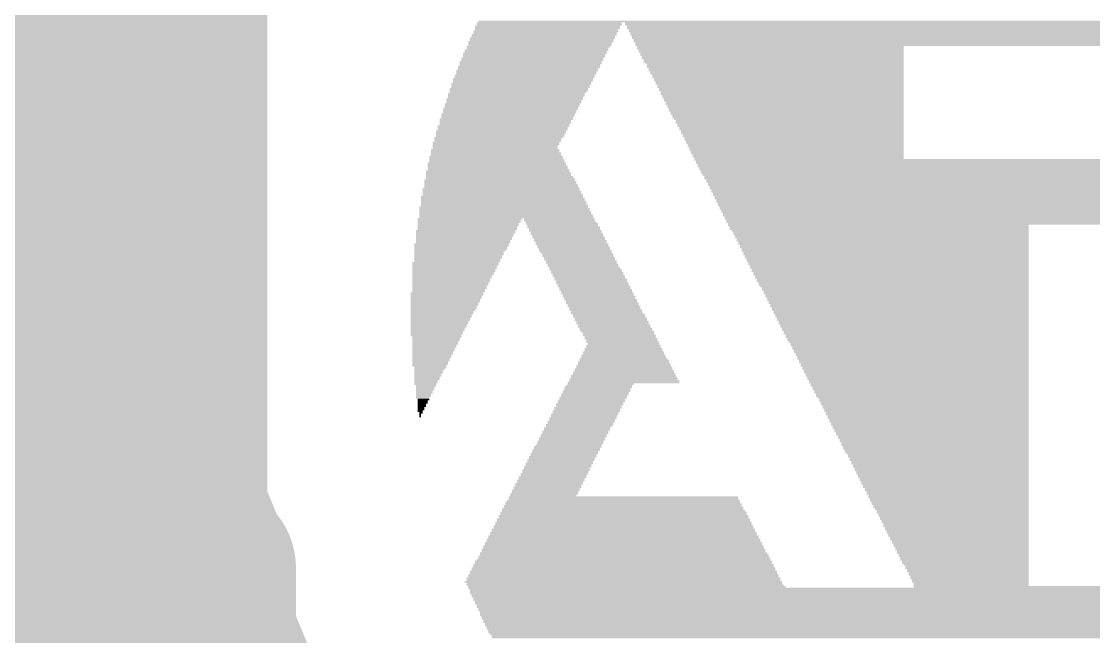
# Model space of a CAD drawing. Extents: x 0 to 49.5, y 0 to 37.5.
# Drawn here: x 10.306 to 13.482, y 3.157 to 4.98 of the extents above; entities that cross this region are included whole.
import ezdxf

# ---------------------------------------------------------------- set-up
doc = ezdxf.new("R2010")
doc.units = 0
doc.layers.add('1', color=22, linetype='CONTINUOUS')

# ---------------------------------------------------------------- blocks, each defined once
blk = doc.blocks.new('RECT')
blk.add_solid([(-0.5, -0.5), (0.5, -0.5), (-0.5, 0.5), (0.5, 0.5)])

msp = doc.modelspace()

# ---------------------------------------------------------------- linework, layer by layer
at = {"layer": '1', "const_width": 0.508}
for points in [[(10.68, 3.705), (10.635, 4.68)], [(10.635, 4.68), (10.7509, 4.68)], [(10.7509, 4.6741), (10.7459, 4.6621)], [(10.7509, 4.68), (10.7509, 4.6741)], [(10.7459, 4.6491), (10.7409, 4.6371)], [(10.7409, 4.6371), (10.7409, 4.6241)], [(10.7459, 4.6621), (10.7459, 4.6521)], [(10.7459, 4.6521), (10.7459, 4.6521)], [(10.7459, 4.6521), (10.7459, 4.6491)], [(10.7409, 4.6241), (10.7359, 4.6121)], [(10.7359, 4.6121), (10.7359, 4.5941)], [(10.7359, 4.5941), (10.7309, 4.5821)], [(10.7309, 4.5821), (10.7309, 4.5771)], [(10.7309, 4.5771), (10.7309, 4.5771)], [(10.7309, 4.5771), (10.7309, 4.5591)], [(10.64, 4.572), (10.7309, 4.572)], [(10.7309, 4.5591), (10.7259, 4.5471)], [(10.7259, 4.5471), (10.7259, 4.5241)], [(10.7259, 4.5241), (10.7209, 4.5121)], [(10.7209, 4.5121), (10.7209, 4.4841)], [(10.7209, 4.4841), (10.7159, 4.4721)], [(10.7159, 4.4721), (10.7159, 4.4291)], [(10.7159, 4.4291), (10.7109, 4.4171)], [(10.7109, 4.4171), (10.7109, 4.3391)], [(10.7109, 4.3391), (10.7059, 4.3271)], [(10.7059, 4.3271), (10.7059, 3.8971)], [(10.6634, 4.064), (10.7059, 4.064)], [(10.7059, 3.8971), (10.7109, 3.885)], [(10.7109, 3.885), (10.7109, 3.8071)], [(10.7109, 3.8071), (10.7159, 3.795)], [(10.7159, 3.795), (10.7159, 3.7521)], [(10.7159, 3.7521), (10.7209, 3.74)], [(10.7209, 3.74), (10.7209, 3.7121)], [(10.62, 3.645), (10.68, 3.705)], [(10.7209, 3.7121), (10.7259, 3.7)], [(10.7259, 3.7), (10.7259, 3.6721)], [(10.7259, 3.6721), (10.7309, 3.66)], [(10.7309, 3.66), (10.7309, 3.6571)], [(10.7309, 3.6571), (10.8457, 3.38)], [(10.62, 0.7302), (10.62, 3.645)], [(10.62, 3.556), (10.7728, 3.556)], [(10.8457, 3.38), (10.8659, 3.3598)], [(10.8659, 3.3598), (10.8659, 3.1671)], [(10.8659, 3.1671), (10.9807, 2.89)], [(10.62, 3.048), (10.9153, 3.048)]]:
    msp.add_lwpolyline(points, dxfattribs=at)
at = {"layer": '1', "const_width": 0.254}
for points in [[(10.7619, 4.6859, 1), (10.5081, 4.6741)], [(10.635, 4.807, 1), (10.635, 4.553)], [(10.8779, 4.68, 1), (10.6239, 4.68)], [(10.8683, 4.6255, 1), (10.6336, 4.7227)], [(10.7509, 4.553, 1), (10.7509, 4.807)], [(10.8679, 4.6371, 1), (10.6139, 4.6371)], [(10.8729, 4.6621, 1), (10.6189, 4.6621)], [(10.8729, 4.6521, 1), (10.6189, 4.6521)], [(10.8664, 4.6119, 1), (10.6254, 4.6922)], [(10.8633, 4.6005, 1), (10.6286, 4.6977)], [(10.8629, 4.6121, 1), (10.6089, 4.6121)], [(10.8583, 4.5755, 1), (10.6236, 4.6727)], [(10.8579, 4.5821, 1), (10.6039, 4.5821)], [(10.8579, 4.5771, 1), (10.6039, 4.5771)], [(10.8514, 4.5369, 1), (10.6104, 4.6172)], [(10.8533, 4.5455, 1), (10.6186, 4.6427)], [(10.6286, 4.7107, 1), (10.8633, 4.6134)], [(10.64, 4.699, 1), (10.64, 4.445)], [(10.8529, 4.5471, 1), (10.5989, 4.5471)], [(10.8483, 4.5105, 1), (10.6136, 4.6077)], [(10.6236, 4.6857, 1), (10.8583, 4.5884)], [(10.6254, 4.6922, 1), (10.8664, 4.6119)], [(10.6239, 4.6741, 1), (10.8779, 4.6741)], [(10.7309, 4.445, 1), (10.7309, 4.699)], [(10.8479, 4.5121, 1), (10.5939, 4.5121)], [(10.8433, 4.4755, 1), (10.6086, 4.5727)], [(10.6186, 4.6607, 1), (10.8533, 4.5634)], [(10.6189, 4.6521, 1), (10.8729, 4.6521)], [(10.6189, 4.6491, 1), (10.8729, 4.6491)], [(10.8383, 4.4355, 1), (10.6036, 4.5327)], [(10.6136, 4.6307, 1), (10.8483, 4.5334)], [(10.6104, 4.6172, 1), (10.8514, 4.5369)], [(10.6139, 4.6241, 1), (10.8679, 4.6241)], [(10.8429, 4.4721, 1), (10.5889, 4.4721)], [(10.6086, 4.5957, 1), (10.8433, 4.4984)], [(10.6039, 4.5771, 1), (10.8579, 4.5771)], [(10.6089, 4.5941, 1), (10.8629, 4.5941)], [(10.8379, 4.4171, 1), (10.5839, 4.4171)], [(10.6036, 4.5607, 1), (10.8383, 4.4634)], [(10.8333, 4.3805, 1), (10.5986, 4.4777)], [(10.6039, 4.5591, 1), (10.8579, 4.5591)], [(10.5986, 4.5207, 1), (10.8333, 4.4234)], [(10.5989, 4.5241, 1), (10.8529, 4.5241)], [(10.5939, 4.4841, 1), (10.8479, 4.4841)], [(10.8329, 4.3271, 1), (10.5789, 4.3271)], [(10.5936, 4.4657, 1), (10.8283, 4.3684)], [(10.8283, 4.2905, 1), (10.5936, 4.3877)], [(10.5889, 4.4291, 1), (10.8429, 4.4291)], [(10.5886, 4.3757, 1), (10.8233, 4.2784)], [(10.5839, 4.3391, 1), (10.8379, 4.3391)], [(10.6634, 4.191, 1), (10.6634, 3.937)], [(10.7059, 3.937, 1), (10.7059, 4.191)], [(10.8233, 3.9457, 1), (10.5886, 3.8485)], [(10.8379, 3.885, 1), (10.5839, 3.885)], [(10.8283, 3.8557, 1), (10.5936, 3.7585)], [(10.8429, 3.795, 1), (10.5889, 3.795)], [(10.5936, 3.8364, 1), (10.8283, 3.9336)], [(10.5789, 3.8971, 1), (10.8329, 3.8971)], [(10.8333, 3.8007, 1), (10.5986, 3.7035)], [(10.8479, 3.74, 1), (10.5939, 3.74)], [(10.5986, 3.7464, 1), (10.8333, 3.8436)], [(10.7698, 3.6152, 1), (10.5902, 3.7948)], [(10.8383, 3.7607, 1), (10.6036, 3.6635)], [(10.8529, 3.7, 1), (10.5989, 3.7)], [(10.5839, 3.8071, 1), (10.8379, 3.8071)], [(10.8433, 3.7207, 1), (10.6086, 3.6235)], [(10.6036, 3.6914, 1), (10.8383, 3.7886)], [(10.8579, 3.66, 1), (10.6039, 3.66)], [(10.8483, 3.7057, 1), (10.6136, 3.6085)], [(10.747, 3.645, 1), (10.493, 3.645)], [(10.5889, 3.7521, 1), (10.8429, 3.7521)], [(10.6086, 3.6514, 1), (10.8433, 3.7486)], [(10.5302, 3.7348, 1), (10.7098, 3.5552)], [(10.5531, 3.6991, 1), (10.8069, 3.7109)], [(10.5939, 3.7121, 1), (10.8479, 3.7121)], [(10.6136, 3.6114, 1), (10.8483, 3.7086)], [(10.62, 3.683, 1), (10.62, 3.429)], [(10.5989, 3.6721, 1), (10.8529, 3.6721)], [(10.6039, 3.6571, 1), (10.8579, 3.6571)], [(10.7728, 3.429, 1), (10.7728, 3.683)], [(10.9355, 3.4698, 1), (10.7559, 3.2902)], [(10.9929, 3.3598, 1), (10.7389, 3.3598)], [(10.7761, 3.27, 1), (10.9557, 3.4496)], [(10.7284, 3.3314, 1), (10.9631, 3.4286)], [(10.9833, 3.2157, 1), (10.7486, 3.1185)], [(10.62, 3.175, 1), (10.62, 2.921)], [(10.7389, 3.1671, 1), (10.9929, 3.1671)], [(10.9153, 2.921, 1), (10.9153, 3.175)]]:
    msp.add_lwpolyline(points, format="xyb", dxfattribs=at)

# ---------------------------------------------------------------- block references
at = {"layer": '1', "xscale": 6.07, "yscale": 6.07, "rotation": 90}
msp.add_blockref('RECT', (8, 3.5), dxfattribs=at)
at = {"layer": '1', "yscale": 0.005}
for p, xscale in [((11.8649, 4.9646), 0.43), ((11.8649, 4.9596), 0.43), ((11.8624, 4.9546), 0.425), ((11.8699, 4.9746), 0.43), ((11.8699, 4.9696), 0.43), ((15.8224, 4.9796), 8.325), ((16.0424, 4.9746), 7.895), ((16.0424, 4.9696), 7.895), ((16.0474, 4.9646), 7.895), ((16.0474, 4.9596), 7.895), ((16.0524, 4.9546), 7.895), ((11.8499, 4.9296), 0.43), ((11.8474, 4.9246), 0.425), ((11.8549, 4.9396), 0.43), ((11.8524, 4.9346), 0.425), ((11.8599, 4.9496), 0.43), ((11.8574, 4.9446), 0.425), ((16.0524, 4.9496), 7.895), ((15.8749, 4.9446), 7.53), ((13.3949, 4.9396), 2.57), ((13.3799, 4.9346), 2.53), ((13.3674, 4.9296), 2.505), ((13.3599, 4.9246), 2.48), ((11.8324, 4.8946), 0.425), ((11.8299, 4.8896), 0.42), ((11.8374, 4.9046), 0.425), ((11.8349, 4.8996), 0.42), ((11.8449, 4.9196), 0.43), ((11.8424, 4.9146), 0.425), ((11.8424, 4.9096), 0.425), ((13.3524, 4.9196), 2.465), ((13.3474, 4.9146), 2.445), ((13.3399, 4.9096), 2.43), ((12.5249, 4.9046), 0.79), ((12.5249, 4.8996), 0.79), ((12.5274, 4.8946), 0.785), ((12.5274, 4.8896), 0.785), ((11.8149, 4.8596), 0.42), ((11.8199, 4.8696), 0.42), ((11.8199, 4.8646), 0.42), ((11.8274, 4.8846), 0.425), ((11.8249, 4.8796), 0.42), ((11.8249, 4.8746), 0.42), ((12.5299, 4.8846), 0.78), ((12.5299, 4.8796), 0.78), ((12.5324, 4.8746), 0.775), ((12.5324, 4.8696), 0.775), ((12.5349, 4.8646), 0.77), ((12.5349, 4.8596), 0.77), ((11.8049, 4.8346), 0.42), ((11.8024, 4.8296), 0.415), ((11.8099, 4.8446), 0.42), ((11.8074, 4.8396), 0.415), ((11.8149, 4.8546), 0.42), ((11.8124, 4.8496), 0.415), ((12.5374, 4.8546), 0.765), ((12.5399, 4.8496), 0.76), ((12.5399, 4.8446), 0.76), ((12.5424, 4.8396), 0.755), ((12.5424, 4.8346), 0.755), ((12.5449, 4.8296), 0.75), ((11.7874, 4.7946), 0.415), ((11.7924, 4.8096), 0.415), ((11.7924, 4.8046), 0.415), ((11.7899, 4.7996), 0.41), ((11.7974, 4.8196), 0.415), ((11.7974, 4.8146), 0.415), ((11.8024, 4.8246), 0.415), ((12.5449, 4.8246), 0.75), ((12.5474, 4.8196), 0.745), ((12.5474, 4.8146), 0.745), ((12.5499, 4.8096), 0.74), ((12.5499, 4.8046), 0.74), ((12.5524, 4.7996), 0.735), ((12.5524, 4.7946), 0.735), ((11.7724, 4.7646), 0.405), ((11.7799, 4.7796), 0.41), ((11.7799, 4.7746), 0.41), ((11.7774, 4.7696), 0.405), ((11.7849, 4.7896), 0.41), ((11.7849, 4.7846), 0.41), ((12.5549, 4.7896), 0.73), ((12.5549, 4.7846), 0.73), ((12.5574, 4.7796), 0.725), ((12.5574, 4.7746), 0.725), ((12.5599, 4.7696), 0.72), ((12.5599, 4.7646), 0.72), ((11.7599, 4.7346), 0.4), ((11.7674, 4.7496), 0.405), ((11.7649, 4.7446), 0.4), ((11.7649, 4.7396), 0.4), ((11.7724, 4.7596), 0.405), ((11.7699, 4.7546), 0.4), ((12.5624, 4.7596), 0.715), ((12.5624, 4.7546), 0.715), ((12.5649, 4.7496), 0.71), ((12.5649, 4.7446), 0.71), ((12.5674, 4.7396), 0.705), ((12.5674, 4.7346), 0.705), ((11.7474, 4.7046), 0.395), ((11.7474, 4.6996), 0.395), ((11.7549, 4.7196), 0.4), ((11.7524, 4.7146), 0.395), ((11.7524, 4.7096), 0.395), ((11.7599, 4.7296), 0.4), ((11.7574, 4.7246), 0.395), ((12.5699, 4.7296), 0.7), ((12.5699, 4.7246), 0.7), ((12.5724, 4.7196), 0.695), ((12.5724, 4.7146), 0.695), ((12.5749, 4.7096), 0.69), ((12.5749, 4.7046), 0.69), ((12.5774, 4.6996), 0.685), ((11.7349, 4.6696), 0.39), ((11.7424, 4.6896), 0.395), ((11.7399, 4.6846), 0.39), ((11.7399, 4.6796), 0.39), ((11.7374, 4.6746), 0.385), ((11.7449, 4.6946), 0.39), ((12.5774, 4.6946), 0.685), ((12.5799, 4.6896), 0.68), ((12.5824, 4.6846), 0.675), ((12.5824, 4.6796), 0.675), ((12.5849, 4.6746), 0.67), ((12.5849, 4.6696), 0.67), ((11.7199, 4.6346), 0.38), ((11.7274, 4.6546), 0.385), ((11.7274, 4.6496), 0.385), ((11.7249, 4.6446), 0.38), ((11.7249, 4.6396), 0.38), ((11.7324, 4.6646), 0.385), ((11.7324, 4.6596), 0.385), ((12.5874, 4.6646), 0.665), ((12.5874, 4.6596), 0.665), ((12.5899, 4.6546), 0.66), ((12.5899, 4.6496), 0.66), ((12.5924, 4.6446), 0.655), ((12.5924, 4.6396), 0.655), ((12.5949, 4.6346), 0.65), ((11.7124, 4.6196), 0.375), ((11.7124, 4.6146), 0.375), ((11.7099, 4.6096), 0.37), ((11.7099, 4.6046), 0.37), ((11.7174, 4.6296), 0.375), ((11.7174, 4.6246), 0.375), ((12.5949, 4.6296), 0.65), ((12.5974, 4.6246), 0.645), ((12.5974, 4.6196), 0.645), ((12.5999, 4.6146), 0.64), ((12.5999, 4.6096), 0.64), ((12.6024, 4.6046), 0.635), ((11.7124, 4.5796), 0.395), ((11.7124, 4.5746), 0.395), ((11.7099, 4.5996), 0.38), ((11.7099, 4.5946), 0.38), ((11.7124, 4.5896), 0.385), ((11.7124, 4.5846), 0.385), ((12.6024, 4.5996), 0.635), ((12.6049, 4.5946), 0.63), ((12.6049, 4.5896), 0.63), ((12.6074, 4.5846), 0.625), ((12.6074, 4.5796), 0.625), ((12.6099, 4.5746), 0.62), ((11.7149, 4.5596), 0.41), ((11.7149, 4.5546), 0.41), ((11.7174, 4.5496), 0.415), ((11.7174, 4.5446), 0.415), ((11.7199, 4.5396), 0.42), ((11.7149, 4.5696), 0.4), ((11.7149, 4.5646), 0.4), ((13.2749, 4.5696), 1.95), ((13.2774, 4.5646), 1.945), ((13.2749, 4.5596), 1.94), ((13.2774, 4.5546), 1.935), ((13.2774, 4.5496), 1.935), ((13.2799, 4.5446), 1.93), ((13.2799, 4.5396), 1.93), ((11.7224, 4.5096), 0.445), ((11.7174, 4.5346), 0.425), ((11.7199, 4.5296), 0.43), ((11.7199, 4.5246), 0.43), ((11.7224, 4.5196), 0.435), ((11.7249, 4.5146), 0.44), ((13.2799, 4.5346), 1.92), ((13.2799, 4.5296), 1.92), ((13.2824, 4.5246), 1.915), ((13.2849, 4.5196), 1.91), ((13.2849, 4.5146), 1.91), ((13.2874, 4.5096), 1.905), ((11.7274, 4.4846), 0.465), ((11.7274, 4.4796), 0.465), ((11.7249, 4.5046), 0.45), ((11.7249, 4.4996), 0.45), ((11.7274, 4.4946), 0.455), ((11.7274, 4.4896), 0.455), ((13.2849, 4.5046), 1.9), ((13.2874, 4.4996), 1.895), ((13.2874, 4.4946), 1.895), ((13.2899, 4.4896), 1.89), ((13.2899, 4.4846), 1.89), ((13.2924, 4.4796), 1.885), ((11.7299, 4.4596), 0.48), ((11.7324, 4.4546), 0.485), ((11.7324, 4.4496), 0.485), ((11.7349, 4.4446), 0.49), ((11.7299, 4.4746), 0.47), ((11.7299, 4.4696), 0.47), ((11.7324, 4.4646), 0.475), ((13.2924, 4.4746), 1.885), ((13.2949, 4.4696), 1.88), ((13.2949, 4.4646), 1.88), ((13.2949, 4.4596), 1.87), ((13.2949, 4.4546), 1.87), ((13.2974, 4.4496), 1.865), ((13.2974, 4.4446), 1.865), ((11.7349, 4.4296), 0.5), ((11.7374, 4.4246), 0.505), ((11.7374, 4.4196), 0.505), ((11.7399, 4.4146), 0.51), ((11.7349, 4.4396), 0.49), ((11.7374, 4.4346), 0.495), ((13.2999, 4.4396), 1.86), ((13.2999, 4.4346), 1.86), ((13.6349, 4.4296), 2.52), ((13.6324, 4.4246), 2.515), ((13.6349, 4.4196), 2.51), ((13.6349, 4.4146), 2.51), ((11.6349, 4.3946), 0.31), ((11.6324, 4.3896), 0.305), ((11.6324, 4.3846), 0.305), ((11.7399, 4.4096), 0.51), ((11.7424, 4.4046), 0.515), ((11.7424, 4.3996), 0.515), ((11.8999, 4.3946), 0.21), ((11.8999, 4.3896), 0.21), ((11.9049, 4.3846), 0.21), ((13.6374, 4.4096), 2.505), ((13.6374, 4.4046), 2.505), ((13.6399, 4.3996), 2.5), ((13.6374, 4.3946), 2.495), ((13.6399, 4.3896), 2.49), ((13.6399, 4.3846), 2.49), ((11.6224, 4.3596), 0.295), ((11.6224, 4.3546), 0.295), ((11.6199, 4.3496), 0.29), ((11.6299, 4.3796), 0.3), ((11.6299, 4.3746), 0.3), ((11.6274, 4.3696), 0.295), ((11.6274, 4.3646), 0.295), ((11.9074, 4.3796), 0.215), ((11.9099, 4.3746), 0.21), ((11.9124, 4.3696), 0.215), ((11.9149, 4.3646), 0.21), ((11.9174, 4.3596), 0.215), ((11.9199, 4.3546), 0.21), ((11.9224, 4.3496), 0.215), ((13.6399, 4.3796), 2.48), ((12.8449, 4.3746), 0.89), ((12.8474, 4.3696), 0.885), ((12.8474, 4.3646), 0.885), ((12.8499, 4.3596), 0.88), ((12.8524, 4.3546), 0.875), ((12.8524, 4.3496), 0.875), ((11.6099, 4.3196), 0.28), ((11.6199, 4.3446), 0.29), ((11.6174, 4.3396), 0.285), ((11.6174, 4.3346), 0.285), ((11.6149, 4.3296), 0.28), ((11.6149, 4.3246), 0.28), ((11.9249, 4.3446), 0.21), ((11.9274, 4.3396), 0.215), ((11.9299, 4.3346), 0.21), ((11.9324, 4.3296), 0.215), ((11.9349, 4.3246), 0.21), ((11.9374, 4.3196), 0.215), ((12.8549, 4.3446), 0.87), ((12.8549, 4.3396), 0.87), ((12.8574, 4.3346), 0.865), ((12.8574, 4.3296), 0.865), ((12.8599, 4.3246), 0.86), ((12.8599, 4.3196), 0.86), ((11.6099, 4.3146), 0.28), ((11.6074, 4.3096), 0.275), ((11.6074, 4.3046), 0.275), ((11.6049, 4.2996), 0.27), ((11.6024, 4.2946), 0.265), ((11.6024, 4.2896), 0.265), ((11.9399, 4.3146), 0.21), ((11.9424, 4.3096), 0.215), ((11.9449, 4.3046), 0.21), ((11.9474, 4.2996), 0.215), ((11.9499, 4.2946), 0.21), ((11.9549, 4.2896), 0.21), ((12.8624, 4.3146), 0.855), ((12.8624, 4.3096), 0.855), ((12.8649, 4.3046), 0.85), ((12.8649, 4.2996), 0.85), ((12.8674, 4.2946), 0.845), ((12.8674, 4.2896), 0.845), ((11.5924, 4.2646), 0.255), ((11.5924, 4.2596), 0.255), ((11.5899, 4.2546), 0.25), ((11.5999, 4.2846), 0.26), ((11.5999, 4.2796), 0.26), ((11.5974, 4.2746), 0.255), ((11.5974, 4.2696), 0.255), ((11.9549, 4.2846), 0.21), ((11.9599, 4.2796), 0.21), ((11.9599, 4.2746), 0.21), ((11.9649, 4.2696), 0.21), ((11.9649, 4.2646), 0.21), ((11.9699, 4.2596), 0.21), ((11.9699, 4.2546), 0.21), ((12.8699, 4.2846), 0.84), ((12.8699, 4.2796), 0.84), ((12.8724, 4.2746), 0.835), ((12.8724, 4.2696), 0.835), ((12.8749, 4.2646), 0.83), ((12.8749, 4.2596), 0.83), ((12.8774, 4.2546), 0.825), ((11.5899, 4.2496), 0.25), ((11.5874, 4.2446), 0.245), ((11.5874, 4.2396), 0.245), ((11.5849, 4.2346), 0.24), ((11.5849, 4.2296), 0.24), ((11.5824, 4.2246), 0.235), ((11.9749, 4.2496), 0.21), ((11.9774, 4.2446), 0.215), ((11.9799, 4.2396), 0.21), ((11.9824, 4.2346), 0.215), ((11.9849, 4.2296), 0.21), ((11.9874, 4.2246), 0.215), ((12.8774, 4.2496), 0.825), ((12.8799, 4.2446), 0.82), ((12.8799, 4.2396), 0.82), ((12.8824, 4.2346), 0.815), ((12.8824, 4.2296), 0.815), ((12.8849, 4.2246), 0.81), ((11.5824, 4.2196), 0.235), ((11.5799, 4.2146), 0.23), ((11.5799, 4.2096), 0.23), ((11.5774, 4.2046), 0.225), ((11.5774, 4.1996), 0.225), ((11.5749, 4.1946), 0.22), ((11.9899, 4.2196), 0.21), ((11.9924, 4.2146), 0.215), ((11.9949, 4.2096), 0.21), ((11.9974, 4.2046), 0.215), ((11.9999, 4.1996), 0.21), ((12.0024, 4.1946), 0.215), ((12.8849, 4.2196), 0.81), ((12.8874, 4.2146), 0.805), ((12.8874, 4.2096), 0.805), ((12.8899, 4.2046), 0.8), ((12.8899, 4.1996), 0.8), ((12.8924, 4.1946), 0.795), ((11.5674, 4.1746), 0.215), ((11.5674, 4.1696), 0.215), ((11.5649, 4.1646), 0.21), ((11.5649, 4.1596), 0.21), ((11.5749, 4.1896), 0.22), ((11.5724, 4.1846), 0.215), ((11.5724, 4.1796), 0.215), ((12.0049, 4.1896), 0.21), ((12.0074, 4.1846), 0.215), ((12.0099, 4.1796), 0.21), ((12.0124, 4.1746), 0.215), ((12.0149, 4.1696), 0.21), ((12.0174, 4.1646), 0.215), ((12.0199, 4.1596), 0.21), ((12.8949, 4.1896), 0.79), ((12.8949, 4.1846), 0.79), ((12.8974, 4.1796), 0.785), ((12.8974, 4.1746), 0.785), ((12.8999, 4.1696), 0.78), ((12.8999, 4.1646), 0.78), ((12.9024, 4.1596), 0.775), ((11.5624, 4.1546), 0.205), ((11.5624, 4.1496), 0.205), ((11.5599, 4.1446), 0.2), ((11.5599, 4.1396), 0.2), ((11.5574, 4.1346), 0.195), ((11.5574, 4.1296), 0.195), ((12.0224, 4.1546), 0.215), ((12.0249, 4.1496), 0.21), ((12.0274, 4.1446), 0.215), ((12.0299, 4.1396), 0.21), ((12.0324, 4.1346), 0.215), ((12.0349, 4.1296), 0.21), ((12.9024, 4.1546), 0.775), ((12.9049, 4.1496), 0.77), ((12.9049, 4.1446), 0.77), ((12.9074, 4.1396), 0.765), ((12.9074, 4.1346), 0.765), ((12.9099, 4.1296), 0.76), ((11.5549, 4.1246), 0.19), ((11.5524, 4.1196), 0.185), ((11.5524, 4.1146), 0.185), ((11.5499, 4.1096), 0.18), ((11.5499, 4.1046), 0.18), ((11.5474, 4.0996), 0.175), ((11.5474, 4.0946), 0.175), ((12.0374, 4.1246), 0.215), ((12.0399, 4.1196), 0.21), ((12.0424, 4.1146), 0.215), ((12.0474, 4.1096), 0.215), ((12.0474, 4.1046), 0.215), ((12.0524, 4.0996), 0.215), ((12.0524, 4.0946), 0.215), ((12.9099, 4.1246), 0.76), ((12.9124, 4.1196), 0.755), ((12.9124, 4.1146), 0.755), ((12.9149, 4.1096), 0.75), ((12.9149, 4.1046), 0.75), ((12.9174, 4.0996), 0.745), ((12.9174, 4.0946), 0.745), ((11.5449, 4.0896), 0.17), ((11.5449, 4.0846), 0.17), ((11.5424, 4.0796), 0.165), ((11.5424, 4.0746), 0.165), ((11.5399, 4.0696), 0.16), ((11.5399, 4.0646), 0.16), ((12.0574, 4.0896), 0.215), ((12.0574, 4.0846), 0.215), ((12.0624, 4.0796), 0.215), ((12.0624, 4.0746), 0.215), ((12.0674, 4.0696), 0.215), ((12.0674, 4.0646), 0.215), ((12.9199, 4.0896), 0.74), ((12.9199, 4.0846), 0.74), ((12.9224, 4.0796), 0.735), ((12.9224, 4.0746), 0.735), ((12.9249, 4.0696), 0.73), ((12.9249, 4.0646), 0.73), ((11.5374, 4.0596), 0.155), ((11.5374, 4.0546), 0.155), ((11.5349, 4.0496), 0.15), ((11.5374, 4.0446), 0.145), ((11.5349, 4.0396), 0.14), ((11.5349, 4.0346), 0.14), ((12.0724, 4.0596), 0.215), ((12.0749, 4.0546), 0.21), ((12.0774, 4.0496), 0.215), ((12.0799, 4.0446), 0.21), ((12.0824, 4.0396), 0.215), ((12.0849, 4.0346), 0.21), ((12.9274, 4.0596), 0.725), ((12.9274, 4.0546), 0.725), ((12.9299, 4.0496), 0.72), ((12.9299, 4.0446), 0.72), ((12.9324, 4.0396), 0.715), ((12.9324, 4.0346), 0.715), ((11.5324, 4.0296), 0.135), ((11.5324, 4.0246), 0.135), ((11.5299, 4.0196), 0.13), ((11.5299, 4.0146), 0.13), ((11.5274, 4.0096), 0.125), ((11.5274, 4.0046), 0.125), ((11.5249, 3.9996), 0.12), ((12.0899, 3.9996), 0.24), ((12.0899, 4.0096), 0.23), ((12.0899, 4.0046), 0.23), ((12.0874, 4.0296), 0.215), ((12.0899, 4.0196), 0.22), ((12.0899, 4.0146), 0.22), ((12.0899, 4.0246), 0.21), ((12.9349, 4.0296), 0.71), ((12.9374, 4.0246), 0.705), ((12.9374, 4.0196), 0.705), ((12.9399, 4.0146), 0.7), ((12.9399, 4.0096), 0.7), ((12.9424, 4.0046), 0.695), ((12.9424, 3.9996), 0.695), ((11.5249, 3.9946), 0.12), ((11.5224, 3.9896), 0.115), ((11.5224, 3.9846), 0.115), ((11.5199, 3.9796), 0.11), ((11.5199, 3.9746), 0.11), ((11.5174, 3.9696), 0.105), ((12.0899, 3.9696), 0.27), ((12.0899, 3.9796), 0.26), ((12.0924, 3.9746), 0.265), ((12.0899, 3.9896), 0.25), ((12.0899, 3.9846), 0.25), ((12.0899, 3.9946), 0.24), ((12.9449, 3.9946), 0.69), ((12.9449, 3.9896), 0.69), ((12.9474, 3.9846), 0.685), ((12.9474, 3.9796), 0.685), ((12.9499, 3.9746), 0.68), ((12.9499, 3.9696), 0.68), ((11.5174, 3.9646), 0.105), ((11.5149, 3.9596), 0.1), ((11.5174, 3.9546), 0.095), ((11.5149, 3.9496), 0.09), ((11.5124, 3.9446), 0.085), ((11.5124, 3.9396), 0.085), ((12.0899, 3.9396), 0.3), ((12.0899, 3.9496), 0.29), ((12.0924, 3.9446), 0.295), ((12.0899, 3.9596), 0.28), ((12.0924, 3.9546), 0.285), ((12.0924, 3.9646), 0.275), ((12.9524, 3.9646), 0.675), ((12.9524, 3.9596), 0.675), ((12.9549, 3.9546), 0.67), ((12.9549, 3.9496), 0.67), ((12.9574, 3.9446), 0.665), ((12.9574, 3.9396), 0.665), ((11.5099, 3.9346), 0.08), ((11.5099, 3.9296), 0.08), ((11.5074, 3.9246), 0.075), ((11.5074, 3.9196), 0.075), ((11.5049, 3.9146), 0.07), ((11.5049, 3.9096), 0.07), ((11.5024, 3.9046), 0.065), ((12.0899, 3.9096), 0.33), ((12.0224, 3.9046), 0.195), ((12.0899, 3.9196), 0.32), ((12.0924, 3.9146), 0.325), ((12.0899, 3.9296), 0.31), ((12.0924, 3.9246), 0.315), ((12.0924, 3.9346), 0.305), ((12.9599, 3.9346), 0.66), ((12.9599, 3.9296), 0.66), ((12.9624, 3.9246), 0.655), ((12.9624, 3.9196), 0.655), ((12.9649, 3.9146), 0.65), ((12.9649, 3.9096), 0.65), ((12.9674, 3.9046), 0.645), ((11.5049, 3.8996), 0.06), ((11.5024, 3.8946), 0.055), ((11.5024, 3.8896), 0.055), ((11.4999, 3.8846), 0.05), ((11.4999, 3.8796), 0.05), ((11.4974, 3.8746), 0.045), ((12.0049, 3.8746), 0.2), ((12.0099, 3.8846), 0.2), ((12.0074, 3.8796), 0.195), ((12.0149, 3.8946), 0.2), ((12.0124, 3.8896), 0.195), ((12.0174, 3.8996), 0.195), ((12.9674, 3.8996), 0.645), ((12.9699, 3.8946), 0.64), ((12.9699, 3.8896), 0.64), ((12.9724, 3.8846), 0.635), ((12.9724, 3.8796), 0.635), ((12.9749, 3.8746), 0.63), ((11.4974, 3.8696), 0.045), ((11.4949, 3.8646), 0.04), ((11.4974, 3.8596), 0.035), ((11.4949, 3.8546), 0.03), ((11.4949, 3.8496), 0.03), ((11.4924, 3.8446), 0.025), ((11.9899, 3.8446), 0.2), ((11.9949, 3.8546), 0.2), ((11.9924, 3.8496), 0.195), ((11.9999, 3.8646), 0.2), ((11.9974, 3.8596), 0.195), ((12.0024, 3.8696), 0.195), ((12.9749, 3.8696), 0.63), ((12.9774, 3.8646), 0.625), ((12.9799, 3.8596), 0.62), ((12.9799, 3.8546), 0.62), ((12.9824, 3.8496), 0.615), ((12.9824, 3.8446), 0.615), ((11.4924, 3.8396), 0.025), ((11.4899, 3.8346), 0.02), ((11.4899, 3.8296), 0.02), ((11.4874, 3.8246), 0.015), ((11.4899, 3.8196), 0.01), ((11.4874, 3.8146), 0.005), ((11.4874, 3.8096), 0.005), ((11.9749, 3.8146), 0.2), ((11.9724, 3.8096), 0.195), ((11.9799, 3.8246), 0.2), ((11.9774, 3.8196), 0.195), ((11.9849, 3.8346), 0.2), ((11.9824, 3.8296), 0.195), ((11.9874, 3.8396), 0.195), ((12.9849, 3.8396), 0.61), ((12.9849, 3.8346), 0.61), ((12.9874, 3.8296), 0.605), ((12.9874, 3.8246), 0.605), ((12.9899, 3.8196), 0.6), ((12.9899, 3.8146), 0.6), ((12.9924, 3.8096), 0.595), ((11.9599, 3.7846), 0.2), ((11.9574, 3.7796), 0.195), ((11.9649, 3.7946), 0.2), ((11.9624, 3.7896), 0.195), ((11.9699, 3.8046), 0.2), ((11.9674, 3.7996), 0.195), ((12.9924, 3.8046), 0.595), ((12.9949, 3.7996), 0.59), ((12.9949, 3.7946), 0.59), ((12.9974, 3.7896), 0.585), ((12.9974, 3.7846), 0.585), ((12.9999, 3.7796), 0.58), ((11.9424, 3.7546), 0.195), ((11.9424, 3.7496), 0.195), ((11.9474, 3.7646), 0.195), ((11.9474, 3.7596), 0.195), ((11.9524, 3.7746), 0.195), ((11.9524, 3.7696), 0.195), ((12.9999, 3.7746), 0.58), ((13.0024, 3.7696), 0.575), ((13.0024, 3.7646), 0.575), ((13.0049, 3.7596), 0.57), ((13.0049, 3.7546), 0.57), ((13.0074, 3.7496), 0.565), ((11.9249, 3.7196), 0.2), ((11.9224, 3.7146), 0.195), ((11.9274, 3.7246), 0.195), ((11.9324, 3.7346), 0.195), ((11.9324, 3.7296), 0.195), ((11.9374, 3.7446), 0.195), ((11.9374, 3.7396), 0.195), ((13.0074, 3.7446), 0.565), ((13.0099, 3.7396), 0.56), ((13.0099, 3.7346), 0.56), ((13.0124, 3.7296), 0.555), ((13.0124, 3.7246), 0.555), ((13.0149, 3.7196), 0.55), ((13.0149, 3.7146), 0.55), ((11.9099, 3.6896), 0.2), ((11.9074, 3.6846), 0.195), ((11.9149, 3.6996), 0.2), ((11.9124, 3.6946), 0.195), ((11.9199, 3.7096), 0.2), ((11.9174, 3.7046), 0.195), ((13.0174, 3.7096), 0.545), ((13.0174, 3.7046), 0.545), ((13.0199, 3.6996), 0.54), ((13.0224, 3.6946), 0.535), ((13.0224, 3.6896), 0.535), ((13.0249, 3.6846), 0.53), ((11.8949, 3.6596), 0.2), ((11.8924, 3.6546), 0.195), ((11.8999, 3.6696), 0.2), ((11.8974, 3.6646), 0.195), ((11.9049, 3.6796), 0.2), ((11.9024, 3.6746), 0.195), ((13.0249, 3.6796), 0.53), ((13.0274, 3.6746), 0.525), ((13.0274, 3.6696), 0.525), ((13.0299, 3.6646), 0.52), ((13.0299, 3.6596), 0.52), ((13.0324, 3.6546), 0.515), ((11.8749, 3.6196), 0.2), ((11.8799, 3.6296), 0.2), ((11.8774, 3.6246), 0.195), ((11.8849, 3.6396), 0.2), ((11.8824, 3.6346), 0.195), ((11.8899, 3.6496), 0.2), ((11.8874, 3.6446), 0.195), ((13.0324, 3.6496), 0.515), ((13.0349, 3.6446), 0.51), ((13.0349, 3.6396), 0.51), ((13.0374, 3.6346), 0.505), ((13.0374, 3.6296), 0.505), ((13.0399, 3.6246), 0.5), ((13.0399, 3.6196), 0.5), ((11.8599, 3.5896), 0.2), ((11.8649, 3.5996), 0.2), ((11.8624, 3.5946), 0.195), ((11.8699, 3.6096), 0.2), ((11.8674, 3.6046), 0.195), ((11.8724, 3.6146), 0.195), ((13.0424, 3.6146), 0.495), ((13.0424, 3.6096), 0.495), ((13.0449, 3.6046), 0.49), ((13.0449, 3.5996), 0.49), ((13.0474, 3.5946), 0.485), ((13.0474, 3.5896), 0.485), ((12.0874, 3.5546), 0.695), ((12.0899, 3.5596), 0.69), ((12.0899, 3.5696), 0.68), ((12.0899, 3.5646), 0.68), ((11.8549, 3.5796), 0.2), ((11.8524, 3.5746), 0.195), ((11.8574, 3.5846), 0.195), ((13.0499, 3.5846), 0.48), ((13.0499, 3.5796), 0.48), ((13.0524, 3.5746), 0.475), ((13.0524, 3.5696), 0.475), ((13.0549, 3.5646), 0.47), ((13.0549, 3.5596), 0.47), ((13.0574, 3.5546), 0.465), ((12.0899, 3.5246), 0.73), ((12.0874, 3.5346), 0.715), ((12.0899, 3.5296), 0.72), ((12.0874, 3.5446), 0.705), ((12.0899, 3.5396), 0.71), ((12.0899, 3.5496), 0.7), ((13.0574, 3.5496), 0.465), ((13.0599, 3.5446), 0.46), ((13.0599, 3.5396), 0.46), ((13.0624, 3.5346), 0.455), ((13.0649, 3.5296), 0.45), ((13.0649, 3.5246), 0.45), ((12.0899, 3.4946), 0.76), ((12.0899, 3.5046), 0.75), ((12.0899, 3.4996), 0.75), ((12.0899, 3.5146), 0.74), ((12.0899, 3.5096), 0.74), ((12.0899, 3.5196), 0.73), ((13.0674, 3.5196), 0.445), ((13.0674, 3.5146), 0.445), ((13.0699, 3.5096), 0.44), ((13.0699, 3.5046), 0.44), ((13.0724, 3.4996), 0.435), ((13.0724, 3.4946), 0.435), ((12.0899, 3.4646), 0.79), ((12.0899, 3.4596), 0.79), ((12.0899, 3.4746), 0.78), ((12.0899, 3.4696), 0.78), ((12.0899, 3.4846), 0.77), ((12.0899, 3.4796), 0.77), ((12.0899, 3.4896), 0.76), ((13.0749, 3.4896), 0.43), ((13.0749, 3.4846), 0.43), ((13.0774, 3.4796), 0.425), ((13.0774, 3.4746), 0.425), ((13.0799, 3.4696), 0.42), ((13.0799, 3.4646), 0.42), ((13.0824, 3.4596), 0.415), ((12.0899, 3.4346), 0.82), ((12.0899, 3.4296), 0.82), ((12.0899, 3.4446), 0.81), ((12.0899, 3.4396), 0.81), ((12.0899, 3.4546), 0.8), ((12.0899, 3.4496), 0.8), ((13.0824, 3.4546), 0.415), ((13.0849, 3.4496), 0.41), ((13.0849, 3.4446), 0.41), ((13.0874, 3.4396), 0.405), ((13.0874, 3.4346), 0.405), ((13.0899, 3.4296), 0.4), ((12.0899, 3.4046), 0.85), ((12.0924, 3.3996), 0.855), ((12.0899, 3.4146), 0.84), ((12.0899, 3.4096), 0.84), ((12.0899, 3.4246), 0.83), ((12.0899, 3.4196), 0.83), ((13.0899, 3.4246), 0.4), ((13.0924, 3.4196), 0.395), ((13.0924, 3.4146), 0.395), ((13.0949, 3.4096), 0.39), ((13.0949, 3.4046), 0.39), ((13.0974, 3.3996), 0.385), ((12.0899, 3.3696), 0.89), ((12.0899, 3.3646), 0.89), ((12.0899, 3.3796), 0.88), ((12.0899, 3.3746), 0.88), ((12.0899, 3.3846), 0.87), ((12.0899, 3.3946), 0.86), ((12.0924, 3.3896), 0.865), ((13.0974, 3.3946), 0.385), ((13.0999, 3.3896), 0.38), ((13.0999, 3.3846), 0.38), ((13.1024, 3.3796), 0.375), ((13.1024, 3.3746), 0.375), ((13.1049, 3.3696), 0.37), ((13.1074, 3.3646), 0.365), ((12.0899, 3.3396), 0.92), ((12.0899, 3.3346), 0.92), ((12.0899, 3.3496), 0.91), ((12.0899, 3.3446), 0.91), ((12.0899, 3.3596), 0.9), ((12.0899, 3.3546), 0.9), ((13.1074, 3.3596), 0.365), ((13.1099, 3.3546), 0.36), ((13.1099, 3.3496), 0.36), ((13.1124, 3.3446), 0.355), ((13.1124, 3.3396), 0.355), ((13.1149, 3.3346), 0.35), ((12.0899, 3.3196), 0.94), ((12.0899, 3.3296), 0.93), ((12.0899, 3.3246), 0.93), ((12.0924, 3.3146), 0.935), ((12.0949, 3.3096), 0.94), ((12.0999, 3.3046), 0.94), ((13.1149, 3.3296), 0.35), ((13.1174, 3.3246), 0.345), ((13.1174, 3.3196), 0.345), ((13.1199, 3.3146), 0.34), ((13.1199, 3.3096), 0.34), ((13.7424, 3.3046), 1.585), ((13.0874, 3.2996), 2.915), ((13.0974, 3.2946), 2.925), ((13.1049, 3.2896), 2.94), ((13.1149, 3.2846), 2.96), ((13.1249, 3.2796), 2.97), ((13.1374, 3.2746), 2.995), ((13.1549, 3.2696), 3.02), ((13.1899, 3.2646), 3.09), ((15.6749, 3.2596), 8.05), ((15.8249, 3.2546), 8.35), ((15.8274, 3.2496), 8.345), ((15.8249, 3.2446), 8.34), ((15.8274, 3.2396), 8.335), ((15.8249, 3.2346), 8.33), ((15.8274, 3.2296), 8.325), ((15.8249, 3.2246), 8.32), ((15.8249, 3.2196), 8.32), ((15.8249, 3.2146), 8.31), ((15.8249, 3.2096), 8.31), ((15.8249, 3.2046), 8.3), ((15.8249, 3.1996), 8.3), ((15.8249, 3.1946), 8.29), ((15.8249, 3.1896), 8.29), ((15.8249, 3.1846), 8.28), ((15.8249, 3.1796), 8.28), ((15.8249, 3.1746), 8.27), ((15.8249, 3.1696), 8.27), ((15.8249, 3.1646), 8.26), ((15.8274, 3.1596), 8.255), ((15.8249, 3.1546), 8.25)]:
    msp.add_blockref('RECT', p, dxfattribs=dict(at, xscale=xscale))

doc.saveas('drawing.dxf')
